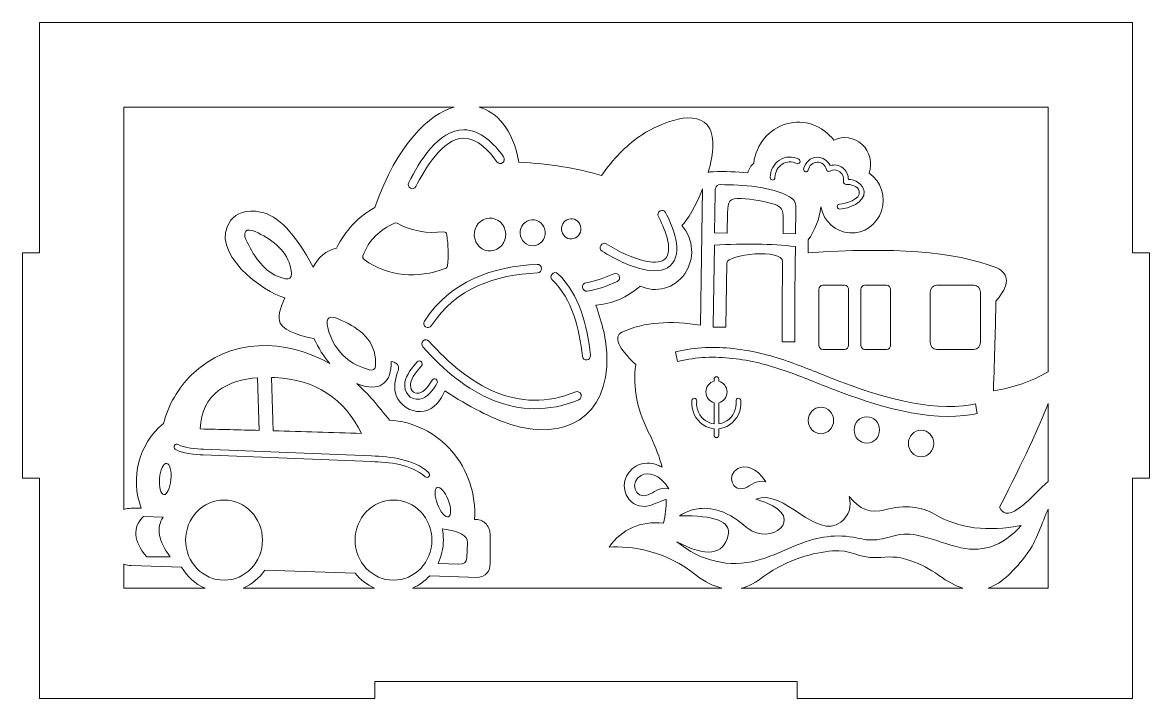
# Model space of a CAD drawing. Header units: millimetres. Extents: x -1460 to 1460, y -777 to 775.
# Drawn here: x -275.2 to -75.2, y -775.1 to -655.1 of the extents above; entities that cross this region are included whole.
import ezdxf

# ---------------------------------------------------------------- set-up
doc = ezdxf.new("R2010")
doc.units = ezdxf.units.MM
doc.header["$MEASUREMENT"] = 0
doc.layers.add('Camada 1', color=7, linetype='Continuous')

msp = doc.modelspace()

# ---------------------------------------------------------------- linework, layer by layer
at = {"layer": 'Camada 1', "color": 250, "lineweight": 20}
for points, knots in [([(-75.2485, -695.9991), (-75.2485, -695.9991), (-78.2484, -695.9992), (-78.2484, -695.9992), (-78.2484, -695.9992), (-78.2484, -695.9992), (-78.2484, -655.1063), (-78.2484, -655.1063), (-78.2484, -655.1063), (-78.2484, -655.1063), (-272.2485, -655.1063), (-272.2485, -655.1063), (-272.2485, -655.1063), (-272.2485, -655.1063), (-272.2486, -695.9991), (-272.2486, -695.9991), (-272.2486, -695.9991), (-272.2486, -695.9991), (-275.2486, -695.9992), (-275.2486, -695.9992), (-275.2486, -695.9992), (-275.2486, -695.9992), (-275.2485, -735.9992), (-275.2485, -735.9992), (-275.2485, -735.9992), (-275.2485, -735.9992), (-272.2485, -735.9992), (-272.2485, -735.9992), (-272.2485, -735.9992), (-272.2485, -735.9992), (-272.2485, -775.1064), (-272.2485, -775.1064), (-272.2485, -775.1064), (-272.2485, -775.1064), (-212.7485, -775.1064), (-212.7485, -775.1064), (-212.7485, -775.1064), (-212.7485, -775.1064), (-212.7485, -772.1064), (-212.7485, -772.1064), (-212.7485, -772.1064), (-212.7485, -772.1064), (-137.7485, -772.1064), (-137.7485, -772.1064), (-137.7485, -772.1064), (-137.7485, -772.1064), (-137.7485, -775.1064), (-137.7485, -775.1064), (-137.7485, -775.1064), (-137.7485, -775.1064), (-78.2484, -775.1064), (-78.2484, -775.1064), (-78.2484, -775.1064), (-78.2484, -775.1064), (-78.2484, -735.9992), (-78.2484, -735.9992), (-78.2484, -735.9992), (-78.2484, -735.9992), (-75.2484, -735.9992), (-75.2484, -735.9992), (-75.2484, -735.9992), (-75.2484, -735.9992), (-75.2485, -695.9991), (-75.2485, -695.9991)], [0, 0, 0, 0, 0.05882353, 0.05882353, 0.05882353, 0.05882353, 0.11764706, 0.11764706, 0.11764706, 0.11764706, 0.17647059, 0.17647059, 0.17647059, 0.17647059, 0.23529412, 0.23529412, 0.23529412, 0.23529412, 0.29411765, 0.29411765, 0.29411765, 0.29411765, 0.35294118, 0.35294118, 0.35294118, 0.35294118, 0.41176471, 0.41176471, 0.41176471, 0.41176471, 0.47058824, 0.47058824, 0.47058824, 0.47058824, 0.52941176, 0.52941176, 0.52941176, 0.52941176, 0.58823529, 0.58823529, 0.58823529, 0.58823529, 0.64705882, 0.64705882, 0.64705882, 0.64705882, 0.70588235, 0.70588235, 0.70588235, 0.70588235, 0.76470588, 0.76470588, 0.76470588, 0.76470588, 0.82352941, 0.82352941, 0.82352941, 0.82352941, 0.88235294, 0.88235294, 0.88235294, 0.88235294, 1, 1, 1, 1]), ([(-245.3015, -717.7185), (-247.6054, -719.994), (-249.3549, -722.9238), (-250.2595, -726.3063), (-250.2595, -726.3063), (-254.6116, -729.8696), (-256.2016, -735.9864), (-254.1696, -741.3499), (-254.1696, -741.3499), (-254.1696, -741.3499), (-255.9427, -741.3499), (-255.9427, -741.3499), (-255.9427, -741.3499), (-256.3848, -741.3499), (-256.8643, -741.3595), (-257.2485, -741.5511), (-257.2485, -741.5511), (-257.2485, -741.5511), (-257.2485, -670.1063), (-257.2485, -670.1063), (-257.2485, -670.1063), (-257.2485, -670.1063), (-198.6328, -670.1063), (-198.6328, -670.1063), (-198.6328, -670.1063), (-203.0717, -671.3771), (-208.6695, -676.4784), (-212.7499, -687.9562), (-212.7499, -687.9562), (-215.659, -689.575), (-218.0185, -692.0876), (-219.5082, -695.1524), (-219.5082, -695.1524), (-221.3149, -695.5642), (-222.8416, -696.8137), (-223.6527, -698.5448), (-223.6527, -698.5448), (-226.8247, -692.5675), (-229.9428, -689.3152), (-232.9996, -688.7434), (-232.9996, -688.7434), (-235.5714, -688.2622), (-237.3193, -688.94), (-238.2672, -690.2064), (-238.2672, -690.2064), (-242.4686, -695.82), (-232.3666, -703.0861), (-228.67, -703.9898), (-228.67, -703.9898), (-229.6787, -705.9537), (-229.955, -707.4427), (-229.4989, -708.4573), (-229.4989, -708.4573), (-228.7857, -710.0431), (-225.0163, -710.9515), (-223.5351, -711.2213), (-223.5351, -711.2213), (-222.7242, -712.9505), (-221.7844, -714.4312), (-220.7163, -715.6642), (-220.7163, -715.6642), (-228.5127, -711.197), (-238.4863, -710.9865), (-245.3015, -717.7185)], [0, 0, 0, 0, 0.05882353, 0.05882353, 0.05882353, 0.05882353, 0.11764706, 0.11764706, 0.11764706, 0.11764706, 0.17647059, 0.17647059, 0.17647059, 0.17647059, 0.23529412, 0.23529412, 0.23529412, 0.23529412, 0.29411765, 0.29411765, 0.29411765, 0.29411765, 0.35294118, 0.35294118, 0.35294118, 0.35294118, 0.41176471, 0.41176471, 0.41176471, 0.41176471, 0.47058824, 0.47058824, 0.47058824, 0.47058824, 0.52941176, 0.52941176, 0.52941176, 0.52941176, 0.58823529, 0.58823529, 0.58823529, 0.58823529, 0.64705882, 0.64705882, 0.64705882, 0.64705882, 0.70588235, 0.70588235, 0.70588235, 0.70588235, 0.76470588, 0.76470588, 0.76470588, 0.76470588, 0.82352941, 0.82352941, 0.82352941, 0.82352941, 0.88235294, 0.88235294, 0.88235294, 0.88235294, 1, 1, 1, 1]), ([(-153.7545, -673.2692), (-156.3588, -670.2515), (-163.1298, -673.4768), (-165.7698, -675.3323), (-165.7698, -675.3323), (-168.1537, -677.008), (-170.3981, -679.3119), (-172.5027, -682.2438), (-172.5027, -682.2438), (-176.7712, -680.9909), (-181.6695, -680.2005), (-187.1978, -679.8735), (-187.1978, -679.8735), (-188.1337, -673.9208), (-191.2105, -671.0198), (-194.229, -670.1063), (-194.229, -670.1063), (-194.229, -670.1063), (-93.2484, -670.1063), (-93.2484, -670.1063), (-93.2484, -670.1063), (-93.2484, -670.1063), (-93.2484, -717.1171), (-93.2484, -717.1171), (-93.2484, -717.1171), (-96.143, -718.8111), (-99.3772, -719.937), (-102.951, -720.4945), (-102.951, -720.4945), (-102.7211, -714.4421), (-102.5716, -709.1265), (-102.503, -704.5476), (-102.503, -704.5476), (-100.0305, -701.7363), (-100.0057, -699.756), (-102.429, -698.6065), (-102.429, -698.6065), (-109.8288, -695.763), (-120.9655, -694.9012), (-135.8394, -696.0211), (-135.8394, -696.0211), (-135.8394, -696.0211), (-135.7987, -693.669), (-135.7987, -693.669), (-135.7987, -693.669), (-134.5787, -691.9638), (-133.8064, -689.9568), (-133.5579, -687.8461), (-133.5579, -687.8461), (-133.0467, -690.4183), (-130.9427, -692.3135), (-128.4254, -692.4699), (-128.4254, -692.4699), (-125.908, -692.6263), (-123.6026, -691.0048), (-122.8016, -688.514), (-122.8016, -688.514), (-122.0004, -686.0236), (-122.9025, -683.2828), (-125.0021, -681.8278), (-125.0021, -681.8278), (-124.3951, -680.0215), (-124.8929, -678.0121), (-126.2631, -676.7369), (-126.2631, -676.7369), (-127.6332, -675.4616), (-129.6062, -675.1719), (-131.2617, -676.0025), (-131.2617, -676.0025), (-133.2433, -673.3545), (-136.5593, -672.2065), (-139.6687, -673.0921), (-139.6687, -673.0921), (-142.7781, -673.9777), (-145.0718, -676.7233), (-145.4842, -680.0533), (-145.4842, -680.0533), (-145.9662, -680.529), (-146.3337, -681.1167), (-146.5564, -681.7683), (-146.5564, -681.7683), (-148.4687, -681.5816), (-150.5471, -681.5253), (-152.765, -681.5938), (-152.765, -681.5938), (-153.0771, -681.6034), (-153.334, -681.6512), (-153.5456, -681.7286), (-153.5456, -681.7286), (-152.5622, -678.3493), (-152.2721, -674.9868), (-153.7545, -673.2692)], [0, 0, 0, 0, 0.04166667, 0.04166667, 0.04166667, 0.04166667, 0.08333333, 0.08333333, 0.08333333, 0.08333333, 0.125, 0.125, 0.125, 0.125, 0.16666667, 0.16666667, 0.16666667, 0.16666667, 0.20833333, 0.20833333, 0.20833333, 0.20833333, 0.25, 0.25, 0.25, 0.25, 0.29166667, 0.29166667, 0.29166667, 0.29166667, 0.33333333, 0.33333333, 0.33333333, 0.33333333, 0.375, 0.375, 0.375, 0.375, 0.41666667, 0.41666667, 0.41666667, 0.41666667, 0.45833333, 0.45833333, 0.45833333, 0.45833333, 0.5, 0.5, 0.5, 0.5, 0.54166667, 0.54166667, 0.54166667, 0.54166667, 0.58333333, 0.58333333, 0.58333333, 0.58333333, 0.625, 0.625, 0.625, 0.625, 0.66666667, 0.66666667, 0.66666667, 0.66666667, 0.70833333, 0.70833333, 0.70833333, 0.70833333, 0.75, 0.75, 0.75, 0.75, 0.79166667, 0.79166667, 0.79166667, 0.79166667, 0.83333333, 0.83333333, 0.83333333, 0.83333333, 0.875, 0.875, 0.875, 0.875, 0.91666667, 0.91666667, 0.91666667, 0.91666667, 1, 1, 1, 1]), ([(-191.0509, -679.8302), (-192.4036, -677.9542), (-194.4878, -675.6523), (-196.9319, -675.6519), (-196.9319, -675.6519), (-200.7248, -675.6511), (-203.9095, -681.2264), (-205.4307, -684.2076), (-205.4307, -684.2076), (-205.6179, -684.5748), (-206.058, -684.7147), (-206.4104, -684.5198), (-206.4104, -684.5198), (-206.7627, -684.3248), (-206.8973, -683.8664), (-206.7102, -683.4994), (-206.7102, -683.4994), (-204.8652, -679.8836), (-201.4523, -674.1419), (-196.9318, -674.1426), (-196.9318, -674.1426), (-193.9555, -674.143), (-191.5592, -676.6123), (-189.8924, -678.9238), (-189.8924, -678.9238), (-189.6528, -679.2562), (-189.7174, -679.731), (-190.0364, -679.9804), (-190.0364, -679.9804), (-190.3556, -680.23), (-190.8112, -680.1624), (-191.0509, -679.8302)], [0, 0, 0, 0, 0.11111111, 0.11111111, 0.11111111, 0.11111111, 0.22222222, 0.22222222, 0.22222222, 0.22222222, 0.33333333, 0.33333333, 0.33333333, 0.33333333, 0.44444444, 0.44444444, 0.44444444, 0.44444444, 0.55555556, 0.55555556, 0.55555556, 0.55555556, 0.66666667, 0.66666667, 0.66666667, 0.66666667, 0.77777778, 0.77777778, 0.77777778, 0.77777778, 1, 1, 1, 1]), ([(-142.5521, -682.638), (-142.5525, -681.3727), (-141.9257, -680.1968), (-140.8945, -679.5284), (-140.8945, -679.5284), (-139.8676, -678.8626), (-138.5688, -678.7955), (-137.4836, -679.3521), (-137.4836, -679.3521), (-137.2761, -679.4586), (-137.1903, -679.7215), (-137.2925, -679.9376), (-137.2925, -679.9376), (-137.3946, -680.1539), (-137.6472, -680.2433), (-137.8546, -680.1368), (-137.8546, -680.1368), (-138.6805, -679.7132), (-139.6692, -679.7643), (-140.4507, -680.271), (-140.4507, -680.271), (-141.2355, -680.7799), (-141.7126, -681.6748), (-141.7124, -682.6378), (-141.7124, -682.6378), (-141.7124, -682.8787), (-141.9008, -683.0754), (-142.1321, -683.0754), (-142.1321, -683.0754), (-142.3635, -683.0754), (-142.5521, -682.8789), (-142.5521, -682.638)], [0, 0, 0, 0, 0.11111111, 0.11111111, 0.11111111, 0.11111111, 0.22222222, 0.22222222, 0.22222222, 0.22222222, 0.33333333, 0.33333333, 0.33333333, 0.33333333, 0.44444444, 0.44444444, 0.44444444, 0.44444444, 0.55555556, 0.55555556, 0.55555556, 0.55555556, 0.66666667, 0.66666667, 0.66666667, 0.66666667, 0.77777778, 0.77777778, 0.77777778, 0.77777778, 1, 1, 1, 1]), ([(-130.6437, -687.8141), (-130.6573, -687.5736), (-130.4803, -687.3657), (-130.2495, -687.3513), (-130.2495, -687.3513), (-129.2759, -687.291), (-126.4436, -686.5239), (-126.7421, -685.0675), (-126.7421, -685.0675), (-126.9319, -684.1412), (-128.3016, -683.7592), (-129.0885, -683.8446), (-129.0885, -683.8446), (-129.2252, -683.8592), (-129.349, -683.8103), (-129.4419, -683.7048), (-129.4419, -683.7048), (-129.5346, -683.599), (-129.5704, -683.4662), (-129.544, -683.3257), (-129.544, -683.3257), (-129.4211, -682.6695), (-129.6744, -681.9952), (-130.1923, -681.6004), (-130.1923, -681.6004), (-130.7093, -681.2064), (-131.4056, -681.1588), (-131.9674, -681.4788), (-131.9674, -681.4788), (-132.0855, -681.5458), (-132.2144, -681.5517), (-132.3376, -681.4954), (-132.3376, -681.4954), (-132.4607, -681.4392), (-132.544, -681.3366), (-132.5766, -681.2006), (-132.5766, -681.2006), (-132.7633, -680.4202), (-133.4487, -679.8778), (-134.2205, -679.8999), (-134.2205, -679.8999), (-134.994, -679.922), (-135.6482, -680.5015), (-135.7937, -681.2928), (-135.7937, -681.2928), (-135.8372, -681.5295), (-136.0579, -681.6854), (-136.2851, -681.6401), (-136.2851, -681.6401), (-136.5123, -681.5949), (-136.6621, -681.3649), (-136.6185, -681.1282), (-136.6185, -681.1282), (-136.399, -679.9338), (-135.411, -679.059), (-134.2438, -679.0253), (-134.2438, -679.0253), (-133.2427, -678.9966), (-132.338, -679.5968), (-131.924, -680.5134), (-131.924, -680.5134), (-131.1754, -680.2687), (-130.3426, -680.4018), (-129.6966, -680.8943), (-129.6966, -680.8943), (-129.059, -681.3801), (-128.6873, -682.1473), (-128.674, -682.951), (-128.674, -682.951), (-127.5386, -682.9693), (-126.0064, -683.8063), (-125.8884, -685.0865), (-125.8884, -685.0865), (-125.6985, -687.1396), (-128.6774, -688.1301), (-130.1993, -688.2247), (-130.1993, -688.2247), (-130.4304, -688.2389), (-130.6299, -688.0545), (-130.6437, -687.8141)], [0, 0, 0, 0, 0.04761905, 0.04761905, 0.04761905, 0.04761905, 0.0952381, 0.0952381, 0.0952381, 0.0952381, 0.14285714, 0.14285714, 0.14285714, 0.14285714, 0.19047619, 0.19047619, 0.19047619, 0.19047619, 0.23809524, 0.23809524, 0.23809524, 0.23809524, 0.28571429, 0.28571429, 0.28571429, 0.28571429, 0.33333333, 0.33333333, 0.33333333, 0.33333333, 0.38095238, 0.38095238, 0.38095238, 0.38095238, 0.42857143, 0.42857143, 0.42857143, 0.42857143, 0.47619048, 0.47619048, 0.47619048, 0.47619048, 0.52380952, 0.52380952, 0.52380952, 0.52380952, 0.57142857, 0.57142857, 0.57142857, 0.57142857, 0.61904762, 0.61904762, 0.61904762, 0.61904762, 0.66666667, 0.66666667, 0.66666667, 0.66666667, 0.71428571, 0.71428571, 0.71428571, 0.71428571, 0.76190476, 0.76190476, 0.76190476, 0.76190476, 0.80952381, 0.80952381, 0.80952381, 0.80952381, 0.85714286, 0.85714286, 0.85714286, 0.85714286, 0.9047619, 0.9047619, 0.9047619, 0.9047619, 1, 1, 1, 1]), ([(-152.426, -692.4625), (-152.426, -692.4625), (-152.3192, -685.3541), (-152.3192, -685.3541), (-152.3192, -685.3541), (-152.3142, -685.0323), (-152.4313, -683.8607), (-151.3759, -683.8817), (-151.3759, -683.8817), (-147.4115, -683.9607), (-142.4301, -684.1534), (-139.1401, -686.0571), (-139.1401, -686.0571), (-138.0905, -686.6646), (-137.9708, -687.0569), (-137.9906, -688.5568), (-137.9906, -688.5568), (-137.9906, -688.5568), (-138.0437, -692.597), (-138.0437, -692.597), (-138.0437, -692.597), (-138.0437, -692.597), (-140.2833, -692.576), (-140.2833, -692.576), (-140.2833, -692.576), (-140.2833, -692.576), (-140.2461, -689.7798), (-140.2461, -689.7798), (-140.2461, -689.7798), (-140.2294, -688.5154), (-140.5119, -687.8143), (-141.8628, -687.3666), (-141.8628, -687.3666), (-143.6243, -686.7829), (-145.7209, -686.4905), (-147.7189, -686.3523), (-147.7189, -686.3523), (-149.8297, -686.2062), (-150.101, -686.8648), (-150.1291, -688.8741), (-150.1291, -688.8741), (-150.1291, -688.8741), (-150.1795, -692.4836), (-150.1795, -692.4836), (-150.1795, -692.4836), (-150.1795, -692.4836), (-152.426, -692.4625), (-152.426, -692.4625)], [0, 0, 0, 0, 0.07692308, 0.07692308, 0.07692308, 0.07692308, 0.15384615, 0.15384615, 0.15384615, 0.15384615, 0.23076923, 0.23076923, 0.23076923, 0.23076923, 0.30769231, 0.30769231, 0.30769231, 0.30769231, 0.38461538, 0.38461538, 0.38461538, 0.38461538, 0.46153846, 0.46153846, 0.46153846, 0.46153846, 0.53846154, 0.53846154, 0.53846154, 0.53846154, 0.61538462, 0.61538462, 0.61538462, 0.61538462, 0.69230769, 0.69230769, 0.69230769, 0.69230769, 0.76923077, 0.76923077, 0.76923077, 0.76923077, 0.84615385, 0.84615385, 0.84615385, 0.84615385, 1, 1, 1, 1]), ([(-151.1163, -755.5159), (-151.1163, -755.5159), (-206.0309, -755.5159), (-206.0309, -755.5159), (-206.0309, -755.5159), (-204.8605, -755.0119), (-203.8165, -754.2543), (-202.9625, -753.3084), (-202.9625, -753.3084), (-202.9625, -753.3084), (-194.3793, -753.6015), (-194.3793, -753.6015), (-194.3793, -753.6015), (-193.7887, -753.5737), (-193.2332, -753.3012), (-192.8365, -752.8447), (-192.8365, -752.8447), (-192.4397, -752.3882), (-192.2345, -751.7856), (-192.2663, -751.1708), (-192.2663, -751.1708), (-192.2663, -751.1708), (-192.2663, -745.8826), (-192.2663, -745.8826), (-192.2663, -745.8826), (-192.294, -745.1599), (-192.6013, -744.4796), (-193.1184, -743.9971), (-193.1184, -743.9971), (-193.6353, -743.5145), (-194.3179, -743.2704), (-195.0106, -743.3207), (-195.0106, -743.3207), (-194.7446, -738.8872), (-196.1967, -734.5278), (-199.0418, -731.2187), (-199.0418, -731.2187), (-201.8869, -727.9096), (-205.8873, -725.9271), (-210.1473, -725.7153), (-210.1473, -725.7153), (-212.0499, -723.169), (-213.9794, -720.9966), (-215.9356, -719.1981), (-215.9356, -719.1981), (-215.6286, -719.3279), (-215.3156, -719.4459), (-214.996, -719.5518), (-214.996, -719.5518), (-211.5512, -720.4496), (-209.8225, -719.0181), (-209.8101, -715.2574), (-209.8101, -715.2574), (-209.4306, -715.3269), (-209.1345, -715.4525), (-208.9218, -715.6341), (-208.9218, -715.6341), (-208.2935, -716.1715), (-208.539, -716.758), (-208.755, -717.3842), (-208.755, -717.3842), (-209.3072, -718.9857), (-209.4578, -720.5962), (-208.572, -722.0126), (-208.572, -722.0126), (-207.5719, -723.6111), (-205.7539, -724.4358), (-203.9503, -724.1015), (-203.9503, -724.1015), (-202.1465, -723.7671), (-200.9473, -722.0462), (-200.3046, -720.4796), (-200.3046, -720.4796), (-195.9573, -723.3528), (-192.0559, -725.3414), (-188.601, -726.4508), (-188.601, -726.4508), (-179.1557, -729.484), (-171.1788, -725.2976), (-171.551, -714.2445), (-171.551, -714.2445), (-171.6417, -711.5511), (-172.2968, -708.5676), (-173.5165, -705.2949), (-173.5165, -705.2949), (-170.609, -705.0798), (-167.8482, -703.8823), (-165.6535, -701.8845), (-165.6535, -701.8845), (-162.8463, -703.2231), (-159.5218, -702.3085), (-157.7156, -699.7004), (-157.7156, -699.7004), (-155.9094, -697.0923), (-156.1248, -693.518), (-158.2301, -691.1656), (-158.2301, -691.1656), (-157.2344, -690.1974), (-155.732, -687.6029), (-154.5482, -684.6282), (-154.5482, -684.6282), (-154.5482, -684.6282), (-154.9125, -708.8296), (-154.9125, -708.8296), (-154.9125, -708.8296), (-160.0873, -708.0401), (-164.9627, -708.1822), (-168.874, -710.1031), (-168.874, -710.1031), (-170.393, -710.8966), (-169.5783, -712.7998), (-166.4299, -715.8126), (-166.4299, -715.8126), (-167.0219, -719.8631), (-166.1331, -724.1323), (-163.7631, -728.6205), (-163.7631, -728.6205), (-162.8752, -730.4659), (-162.2006, -732.2757), (-161.7394, -734.0491), (-161.7394, -734.0491), (-161.9899, -733.9044), (-162.2511, -733.7776), (-162.523, -733.6715), (-162.523, -733.6715), (-163.7401, -733.1976), (-165.1012, -733.1935), (-166.2791, -733.7946), (-166.2791, -733.7946), (-168.428, -734.8913), (-169.1683, -737.7538), (-167.6366, -739.7115), (-167.6366, -739.7115), (-166.651, -740.9712), (-165.1026, -741.2832), (-163.66, -740.7754), (-163.66, -740.7754), (-163.5582, -740.7396), (-163.4577, -740.6997), (-163.3587, -740.6566), (-163.3587, -740.6566), (-162.8014, -740.4134), (-161.8354, -740.0924), (-161.3106, -739.8444), (-161.3106, -739.8444), (-161.2212, -739.8022), (-161.1111, -739.7745), (-160.992, -739.7586), (-160.992, -739.7586), (-160.9981, -741.1895), (-161.1563, -742.5947), (-161.4668, -743.9743), (-161.4668, -743.9743), (-165.6484, -743.5901), (-168.8742, -745.0122), (-171.144, -748.2409), (-171.144, -748.2409), (-167.4721, -747.9392), (-160.8559, -748.8958), (-155.6635, -753.2611), (-155.6635, -753.2611), (-154.1144, -754.4532), (-152.5925, -755.1933), (-151.1163, -755.5159)], [0, 0, 0, 0, 0.02380952, 0.02380952, 0.02380952, 0.02380952, 0.04761905, 0.04761905, 0.04761905, 0.04761905, 0.07142857, 0.07142857, 0.07142857, 0.07142857, 0.0952381, 0.0952381, 0.0952381, 0.0952381, 0.11904762, 0.11904762, 0.11904762, 0.11904762, 0.14285714, 0.14285714, 0.14285714, 0.14285714, 0.16666667, 0.16666667, 0.16666667, 0.16666667, 0.19047619, 0.19047619, 0.19047619, 0.19047619, 0.21428571, 0.21428571, 0.21428571, 0.21428571, 0.23809524, 0.23809524, 0.23809524, 0.23809524, 0.26190476, 0.26190476, 0.26190476, 0.26190476, 0.28571429, 0.28571429, 0.28571429, 0.28571429, 0.30952381, 0.30952381, 0.30952381, 0.30952381, 0.33333333, 0.33333333, 0.33333333, 0.33333333, 0.35714286, 0.35714286, 0.35714286, 0.35714286, 0.38095238, 0.38095238, 0.38095238, 0.38095238, 0.4047619, 0.4047619, 0.4047619, 0.4047619, 0.42857143, 0.42857143, 0.42857143, 0.42857143, 0.45238095, 0.45238095, 0.45238095, 0.45238095, 0.47619048, 0.47619048, 0.47619048, 0.47619048, 0.5, 0.5, 0.5, 0.5, 0.52380952, 0.52380952, 0.52380952, 0.52380952, 0.54761905, 0.54761905, 0.54761905, 0.54761905, 0.57142857, 0.57142857, 0.57142857, 0.57142857, 0.5952381, 0.5952381, 0.5952381, 0.5952381, 0.61904762, 0.61904762, 0.61904762, 0.61904762, 0.64285714, 0.64285714, 0.64285714, 0.64285714, 0.66666667, 0.66666667, 0.66666667, 0.66666667, 0.69047619, 0.69047619, 0.69047619, 0.69047619, 0.71428571, 0.71428571, 0.71428571, 0.71428571, 0.73809524, 0.73809524, 0.73809524, 0.73809524, 0.76190476, 0.76190476, 0.76190476, 0.76190476, 0.78571429, 0.78571429, 0.78571429, 0.78571429, 0.80952381, 0.80952381, 0.80952381, 0.80952381, 0.83333333, 0.83333333, 0.83333333, 0.83333333, 0.85714286, 0.85714286, 0.85714286, 0.85714286, 0.88095238, 0.88095238, 0.88095238, 0.88095238, 0.9047619, 0.9047619, 0.9047619, 0.9047619, 0.92857143, 0.92857143, 0.92857143, 0.92857143, 0.95238095, 0.95238095, 0.95238095, 0.95238095, 1, 1, 1, 1]), ([(-194.9902, -693.4761), (-195.3798, -691.9181), (-194.4827, -690.3263), (-192.987, -689.921), (-192.987, -689.921), (-191.4912, -689.5154), (-189.9629, -690.4496), (-189.5735, -692.0076), (-189.5735, -692.0076), (-189.1842, -693.5655), (-190.0813, -695.1574), (-191.5771, -695.5629), (-191.5771, -695.5629), (-193.0728, -695.9683), (-194.6011, -695.034), (-194.9902, -693.4761)], [0, 0, 0, 0, 0.2, 0.2, 0.2, 0.2, 0.4, 0.4, 0.4, 0.4, 0.6, 0.6, 0.6, 0.6, 1, 1, 1, 1]), ([(-184.1559, -694.6651), (-185.3442, -694.9871), (-186.5585, -694.2449), (-186.8677, -693.0073), (-186.8677, -693.0073), (-187.1772, -691.7693), (-186.4644, -690.5047), (-185.2761, -690.1824), (-185.2761, -690.1824), (-184.0877, -689.8602), (-182.8733, -690.6025), (-182.564, -691.8405), (-182.564, -691.8405), (-182.2547, -693.0781), (-182.9674, -694.3428), (-184.1559, -694.6651)], [0, 0, 0, 0, 0.2, 0.2, 0.2, 0.2, 0.4, 0.4, 0.4, 0.4, 0.6, 0.6, 0.6, 0.6, 1, 1, 1, 1]), ([(-177.4439, -693.4646), (-178.3661, -693.7145), (-179.3081, -693.1384), (-179.548, -692.1782), (-179.548, -692.1782), (-179.7881, -691.2176), (-179.235, -690.2365), (-178.313, -689.9864), (-178.313, -689.9864), (-177.391, -689.7365), (-176.4489, -690.3125), (-176.2088, -691.273), (-176.2088, -691.273), (-175.9689, -692.2331), (-176.5218, -693.2144), (-177.4439, -693.4646)], [0, 0, 0, 0, 0.2, 0.2, 0.2, 0.2, 0.4, 0.4, 0.4, 0.4, 0.6, 0.6, 0.6, 0.6, 1, 1, 1, 1]), ([(-172.3863, -695.696), (-172.7297, -695.4844), (-172.8442, -695.02), (-172.6412, -694.6622), (-172.6412, -694.6622), (-172.438, -694.3045), (-171.9922, -694.1853), (-171.6487, -694.3969), (-171.6487, -694.3969), (-169.5755, -695.6734), (-167.0706, -696.9662), (-164.693, -697.4654), (-164.693, -697.4654), (-163.749, -697.6635), (-162.0458, -697.8701), (-161.2445, -697.1396), (-161.2445, -697.1396), (-159.5104, -695.5582), (-161.5985, -691.1121), (-162.3896, -689.564), (-162.3896, -689.564), (-162.5772, -689.197), (-162.4427, -688.7386), (-162.0905, -688.5432), (-162.0905, -688.5432), (-161.7381, -688.348), (-161.298, -688.488), (-161.1105, -688.8547), (-161.1105, -688.8547), (-159.8989, -691.2256), (-157.807, -696.0109), (-160.29, -698.275), (-160.29, -698.275), (-161.5071, -699.3848), (-163.5055, -699.2544), (-164.9794, -698.9449), (-164.9794, -698.9449), (-167.5259, -698.4102), (-170.1645, -697.0642), (-172.3863, -695.696)], [0, 0, 0, 0, 0.09090909, 0.09090909, 0.09090909, 0.09090909, 0.18181818, 0.18181818, 0.18181818, 0.18181818, 0.27272727, 0.27272727, 0.27272727, 0.27272727, 0.36363636, 0.36363636, 0.36363636, 0.36363636, 0.45454545, 0.45454545, 0.45454545, 0.45454545, 0.54545455, 0.54545455, 0.54545455, 0.54545455, 0.63636364, 0.63636364, 0.63636364, 0.63636364, 0.72727273, 0.72727273, 0.72727273, 0.72727273, 0.81818182, 0.81818182, 0.81818182, 0.81818182, 1, 1, 1, 1]), ([(-227.7746, -698.2779), (-227.0854, -700.757), (-227.745, -701.0961), (-229.9998, -700.1539), (-229.9998, -700.1539), (-232.6244, -699.0576), (-234.388, -696.3024), (-235.5951, -693.6234), (-235.5951, -693.6234), (-236.221, -692.2342), (-235.5193, -691.5319), (-233.9561, -692.2234), (-233.9561, -692.2234), (-231.2267, -693.431), (-228.5939, -695.3306), (-227.7746, -698.2779)], [0, 0, 0, 0, 0.2, 0.2, 0.2, 0.2, 0.4, 0.4, 0.4, 0.4, 0.6, 0.6, 0.6, 0.6, 1, 1, 1, 1]), ([(-200.2137, -698.7616), (-205.2651, -700.627), (-210.1499, -700.3518), (-214.6242, -697.1763), (-214.6242, -697.1763), (-214.8355, -697.0263), (-214.9185, -696.7544), (-214.8294, -696.5049), (-214.8294, -696.5049), (-213.8335, -693.7215), (-211.802, -691.8799), (-209.2166, -690.7149), (-209.2166, -690.7149), (-209.0557, -690.6425), (-208.8881, -690.6508), (-208.7345, -690.7388), (-208.7345, -690.7388), (-206.2032, -692.1901), (-203.387, -692.5574), (-200.5389, -692.2783), (-200.5389, -692.2783), (-200.2458, -692.2496), (-199.9834, -692.4672), (-199.9442, -692.7713), (-199.9442, -692.7713), (-199.7138, -694.5739), (-199.6059, -696.4979), (-199.8543, -698.3044), (-199.8543, -698.3044), (-199.884, -698.5201), (-200.0165, -698.6889), (-200.2137, -698.7616)], [0, 0, 0, 0, 0.11111111, 0.11111111, 0.11111111, 0.11111111, 0.22222222, 0.22222222, 0.22222222, 0.22222222, 0.33333333, 0.33333333, 0.33333333, 0.33333333, 0.44444444, 0.44444444, 0.44444444, 0.44444444, 0.55555556, 0.55555556, 0.55555556, 0.55555556, 0.66666667, 0.66666667, 0.66666667, 0.66666667, 0.77777778, 0.77777778, 0.77777778, 0.77777778, 1, 1, 1, 1]), ([(-152.673, -708.8662), (-152.673, -708.8662), (-152.4588, -694.6341), (-152.4588, -694.6341), (-152.4588, -694.6341), (-147.1365, -694.2904), (-142.3412, -694.3742), (-138.0739, -694.8855), (-138.0739, -694.8855), (-138.0739, -694.8855), (-138.1151, -698), (-138.1151, -698), (-138.1151, -698), (-138.1956, -702.6092), (-138.2383, -707.2092), (-138.167, -711.8155), (-138.167, -711.8155), (-138.167, -711.8155), (-140.4058, -711.8155), (-140.4058, -711.8155), (-140.4058, -711.8155), (-140.4753, -707.1977), (-140.4279, -702.5785), (-140.3544, -697.9613), (-140.3544, -697.9613), (-140.3544, -697.9613), (-140.3495, -697.581), (-140.3495, -697.581), (-140.3495, -697.581), (-140.3177, -695.1801), (-150.2076, -696.2212), (-150.2535, -697.7691), (-150.2535, -697.7691), (-150.2535, -697.7691), (-150.4121, -709.2173), (-150.4121, -709.2173), (-150.4121, -709.2173), (-150.4121, -709.2173), (-152.7039, -709.2173), (-152.7039, -709.2173), (-152.7039, -709.2173), (-152.6853, -709.103), (-152.6749, -708.9856), (-152.673, -708.8662)], [0, 0, 0, 0, 0.08333333, 0.08333333, 0.08333333, 0.08333333, 0.16666667, 0.16666667, 0.16666667, 0.16666667, 0.25, 0.25, 0.25, 0.25, 0.33333333, 0.33333333, 0.33333333, 0.33333333, 0.41666667, 0.41666667, 0.41666667, 0.41666667, 0.5, 0.5, 0.5, 0.5, 0.58333333, 0.58333333, 0.58333333, 0.58333333, 0.66666667, 0.66666667, 0.66666667, 0.66666667, 0.75, 0.75, 0.75, 0.75, 0.83333333, 0.83333333, 0.83333333, 0.83333333, 1, 1, 1, 1]), ([(-183.8439, -699.5513), (-191.3097, -699.8891), (-198.3839, -702.2494), (-202.7115, -708.9447), (-202.7115, -708.9447), (-202.9343, -709.2892), (-203.3861, -709.3812), (-203.7169, -709.1493), (-203.7169, -709.1493), (-204.0479, -708.9171), (-204.1361, -708.4464), (-203.9135, -708.1017), (-203.9135, -708.1017), (-199.3171, -700.9908), (-191.8529, -698.403), (-183.907, -698.0436), (-183.907, -698.0436), (-183.5082, -698.0256), (-183.1689, -698.3495), (-183.1517, -698.7646), (-183.1517, -698.7646), (-183.1345, -699.18), (-183.4454, -699.5333), (-183.8439, -699.5513)], [0, 0, 0, 0, 0.14285714, 0.14285714, 0.14285714, 0.14285714, 0.28571429, 0.28571429, 0.28571429, 0.28571429, 0.42857143, 0.42857143, 0.42857143, 0.42857143, 0.57142857, 0.57142857, 0.57142857, 0.57142857, 0.71428571, 0.71428571, 0.71428571, 0.71428571, 1, 1, 1, 1]), ([(-175.1016, -715.015), (-175.4985, -715.0583), (-175.8563, -714.7564), (-175.8979, -714.3431), (-175.8979, -714.3431), (-176.3761, -709.5951), (-177.6697, -704.134), (-181.2209, -700.8194), (-181.2209, -700.8194), (-181.5182, -700.5422), (-181.5434, -700.0634), (-181.2769, -699.754), (-181.2769, -699.754), (-181.0107, -699.4443), (-180.5512, -699.4181), (-180.2541, -699.6955), (-180.2541, -699.6955), (-176.4057, -703.287), (-174.9763, -709.0276), (-174.4567, -714.1858), (-174.4567, -714.1858), (-174.4153, -714.5991), (-174.705, -714.9716), (-175.1016, -715.015)], [0, 0, 0, 0, 0.14285714, 0.14285714, 0.14285714, 0.14285714, 0.28571429, 0.28571429, 0.28571429, 0.28571429, 0.42857143, 0.42857143, 0.42857143, 0.42857143, 0.57142857, 0.57142857, 0.57142857, 0.57142857, 0.71428571, 0.71428571, 0.71428571, 0.71428571, 1, 1, 1, 1]), ([(-169.7158, -701.0928), (-171.4002, -701.8583), (-173.2133, -702.5106), (-175.0372, -702.788), (-175.0372, -702.788), (-175.4319, -702.8481), (-175.8011, -702.5614), (-175.8587, -702.1502), (-175.8587, -702.1502), (-175.9164, -701.7392), (-175.6414, -701.3547), (-175.2465, -701.2945), (-175.2465, -701.2945), (-173.5537, -701.0371), (-171.8584, -700.4199), (-170.2954, -699.7096), (-170.2954, -699.7096), (-169.9296, -699.5433), (-169.5012, -699.7185), (-169.3416, -700.0993), (-169.3416, -700.0993), (-169.182, -700.4806), (-169.3502, -700.9269), (-169.7158, -701.0928)], [0, 0, 0, 0, 0.14285714, 0.14285714, 0.14285714, 0.14285714, 0.28571429, 0.28571429, 0.28571429, 0.28571429, 0.42857143, 0.42857143, 0.42857143, 0.42857143, 0.57142857, 0.57142857, 0.57142857, 0.57142857, 0.71428571, 0.71428571, 0.71428571, 0.71428571, 1, 1, 1, 1]), ([(-133.9114, -702.4598), (-133.9114, -702.059), (-133.5967, -701.731), (-133.2117, -701.731), (-133.2117, -701.731), (-133.2117, -701.731), (-129.3519, -701.731), (-129.3519, -701.731), (-129.3519, -701.731), (-128.967, -701.731), (-128.6521, -702.059), (-128.6521, -702.4598), (-128.6521, -702.4598), (-128.6521, -702.4598), (-128.6521, -712.4211), (-128.6521, -712.4211), (-128.6521, -712.4211), (-128.6521, -712.8221), (-128.967, -713.1501), (-129.3519, -713.1501), (-129.3519, -713.1501), (-129.3519, -713.1501), (-133.2117, -713.1501), (-133.2117, -713.1501), (-133.2117, -713.1501), (-133.5967, -713.1501), (-133.9114, -712.8221), (-133.9114, -712.4211), (-133.9114, -712.4211), (-133.9114, -712.4211), (-133.9114, -702.4598), (-133.9114, -702.4598)], [0, 0, 0, 0, 0.11111111, 0.11111111, 0.11111111, 0.11111111, 0.22222222, 0.22222222, 0.22222222, 0.22222222, 0.33333333, 0.33333333, 0.33333333, 0.33333333, 0.44444444, 0.44444444, 0.44444444, 0.44444444, 0.55555556, 0.55555556, 0.55555556, 0.55555556, 0.66666667, 0.66666667, 0.66666667, 0.66666667, 0.77777778, 0.77777778, 0.77777778, 0.77777778, 1, 1, 1, 1]), ([(-125.7671, -713.1501), (-126.152, -713.1501), (-126.4668, -712.8221), (-126.4668, -712.4211), (-126.4668, -712.4211), (-126.4668, -712.4211), (-126.4668, -702.4598), (-126.4668, -702.4598), (-126.4668, -702.4598), (-126.4668, -702.059), (-126.152, -701.731), (-125.7671, -701.731), (-125.7671, -701.731), (-125.7671, -701.731), (-121.9071, -701.731), (-121.9071, -701.731), (-121.9071, -701.731), (-121.5221, -701.731), (-121.2074, -702.059), (-121.2074, -702.4598), (-121.2074, -702.4598), (-121.2074, -702.4598), (-121.2074, -712.4211), (-121.2074, -712.4211), (-121.2074, -712.4211), (-121.2074, -712.8221), (-121.5221, -713.1501), (-121.9071, -713.1501), (-121.9071, -713.1501), (-121.9071, -713.1501), (-125.7671, -713.1501), (-125.7671, -713.1501)], [0, 0, 0, 0, 0.11111111, 0.11111111, 0.11111111, 0.11111111, 0.22222222, 0.22222222, 0.22222222, 0.22222222, 0.33333333, 0.33333333, 0.33333333, 0.33333333, 0.44444444, 0.44444444, 0.44444444, 0.44444444, 0.55555556, 0.55555556, 0.55555556, 0.55555556, 0.66666667, 0.66666667, 0.66666667, 0.66666667, 0.77777778, 0.77777778, 0.77777778, 0.77777778, 1, 1, 1, 1]), ([(-114.1704, -711.9129), (-114.1704, -711.9129), (-114.1704, -702.9681), (-114.1704, -702.9681), (-114.1704, -702.9681), (-114.1704, -702.2876), (-113.6357, -701.731), (-112.9826, -701.731), (-112.9826, -701.731), (-112.9826, -701.731), (-106.4321, -701.731), (-106.4321, -701.731), (-106.4321, -701.731), (-105.7787, -701.731), (-105.2441, -702.2876), (-105.2441, -702.9681), (-105.2441, -702.9681), (-105.2441, -702.9681), (-105.2441, -711.9129), (-105.2441, -711.9129), (-105.2441, -711.9129), (-105.2441, -712.5934), (-105.7787, -713.1501), (-106.4321, -713.1501), (-106.4321, -713.1501), (-106.4321, -713.1501), (-112.9826, -713.1501), (-112.9826, -713.1501), (-112.9826, -713.1501), (-113.6357, -713.1501), (-114.1704, -712.5934), (-114.1704, -711.9129)], [0, 0, 0, 0, 0.11111111, 0.11111111, 0.11111111, 0.11111111, 0.22222222, 0.22222222, 0.22222222, 0.22222222, 0.33333333, 0.33333333, 0.33333333, 0.33333333, 0.44444444, 0.44444444, 0.44444444, 0.44444444, 0.55555556, 0.55555556, 0.55555556, 0.55555556, 0.66666667, 0.66666667, 0.66666667, 0.66666667, 0.77777778, 0.77777778, 0.77777778, 0.77777778, 1, 1, 1, 1]), ([(-214.8972, -716.3414), (-218.0351, -715.1831), (-220.0575, -712.8784), (-221.0052, -709.5545), (-221.0052, -709.5545), (-221.7221, -707.0401), (-220.4731, -707.2303), (-219.2511, -707.7261), (-219.2511, -707.7261), (-215.9843, -709.0513), (-212.9171, -711.1334), (-212.6318, -714.8109), (-212.6318, -714.8109), (-212.4484, -717.1729), (-212.9479, -717.0604), (-214.8972, -716.3414)], [0, 0, 0, 0, 0.2, 0.2, 0.2, 0.2, 0.4, 0.4, 0.4, 0.4, 0.6, 0.6, 0.6, 0.6, 1, 1, 1, 1]), ([(-204.2005, -712.6816), (-204.4718, -712.3765), (-204.4544, -711.8975), (-204.1618, -711.6151), (-204.1618, -711.6151), (-203.869, -711.3326), (-203.409, -711.3506), (-203.1379, -711.6553), (-203.1379, -711.6553), (-196.1119, -719.5511), (-187.3774, -724.8801), (-177.067, -720.687), (-177.067, -720.687), (-176.6954, -720.5357), (-176.2739, -720.7281), (-176.1288, -721.1154), (-176.1288, -721.1154), (-175.9836, -721.5025), (-176.1684, -721.9415), (-176.54, -722.0927), (-176.54, -722.0927), (-187.4384, -726.5252), (-196.7485, -721.0557), (-204.2005, -712.6816)], [0, 0, 0, 0, 0.14285714, 0.14285714, 0.14285714, 0.14285714, 0.28571429, 0.28571429, 0.28571429, 0.28571429, 0.42857143, 0.42857143, 0.42857143, 0.42857143, 0.57142857, 0.57142857, 0.57142857, 0.57142857, 0.71428571, 0.71428571, 0.71428571, 0.71428571, 1, 1, 1, 1]), ([(-148.6239, -714.8054), (-151.8004, -714.3991), (-155.0415, -714.4123), (-158.1819, -715.102), (-158.1819, -715.102), (-158.1819, -715.102), (-159.0039, -715.2825), (-159.0039, -715.2825), (-159.0039, -715.2825), (-159.0039, -715.2825), (-159.3504, -713.5705), (-159.3504, -713.5705), (-159.3504, -713.5705), (-159.3504, -713.5705), (-158.5286, -713.3899), (-158.5286, -713.3899), (-158.5286, -713.3899), (-155.2052, -712.6601), (-151.781, -712.6387), (-148.419, -713.069), (-148.419, -713.069), (-145.1611, -713.4858), (-142.0813, -714.3111), (-138.9796, -715.4111), (-138.9796, -715.4111), (-136.1904, -716.4001), (-133.4568, -717.5606), (-130.6943, -718.6281), (-130.6943, -718.6281), (-123.9437, -721.2368), (-114.214, -724.3358), (-106.9494, -722.9528), (-106.9494, -722.9528), (-106.9494, -722.9528), (-106.1232, -722.7954), (-106.1232, -722.7954), (-106.1232, -722.7954), (-106.1232, -722.7954), (-105.8211, -724.5165), (-105.8211, -724.5165), (-105.8211, -724.5165), (-105.8211, -724.5165), (-106.6473, -724.6739), (-106.6473, -724.6739), (-106.6473, -724.6739), (-114.2703, -726.125), (-124.1886, -723.0083), (-131.2785, -720.2685), (-131.2785, -720.2685), (-134.0264, -719.2065), (-136.7466, -718.0513), (-139.5211, -717.0672), (-139.5211, -717.0672), (-142.5129, -716.0063), (-145.4811, -715.2077), (-148.6239, -714.8054)], [0, 0, 0, 0, 0.06666667, 0.06666667, 0.06666667, 0.06666667, 0.13333333, 0.13333333, 0.13333333, 0.13333333, 0.2, 0.2, 0.2, 0.2, 0.26666667, 0.26666667, 0.26666667, 0.26666667, 0.33333333, 0.33333333, 0.33333333, 0.33333333, 0.4, 0.4, 0.4, 0.4, 0.46666667, 0.46666667, 0.46666667, 0.46666667, 0.53333333, 0.53333333, 0.53333333, 0.53333333, 0.6, 0.6, 0.6, 0.6, 0.66666667, 0.66666667, 0.66666667, 0.66666667, 0.73333333, 0.73333333, 0.73333333, 0.73333333, 0.8, 0.8, 0.8, 0.8, 0.86666667, 0.86666667, 0.86666667, 0.86666667, 1, 1, 1, 1]), ([(-204.7901, -721.9669), (-206.4869, -722.2299), (-207.6503, -720.7022), (-207.3842, -719.0206), (-207.3842, -719.0206), (-207.1662, -717.6426), (-206.0979, -716.303), (-205.186, -715.3381), (-205.186, -715.3381), (-204.99, -715.1309), (-204.6679, -715.128), (-204.469, -715.3323), (-204.469, -715.3323), (-204.2699, -715.5365), (-204.2675, -715.8718), (-204.4634, -716.0792), (-204.4634, -716.0792), (-205.2007, -716.8594), (-206.2064, -718.072), (-206.3834, -719.1925), (-206.3834, -719.1925), (-206.538, -720.1687), (-205.9524, -721.0787), (-204.9392, -720.9219), (-204.9392, -720.9219), (-203.9428, -720.7675), (-203.041, -719.4359), (-202.558, -718.6198), (-202.558, -718.6198), (-202.4117, -718.3721), (-202.0982, -718.2946), (-201.8605, -718.4473), (-201.8605, -718.4473), (-201.6225, -718.5999), (-201.5481, -718.9264), (-201.6947, -719.1739), (-201.6947, -719.1739), (-202.37, -720.3155), (-203.4219, -721.755), (-204.7901, -721.9669)], [0, 0, 0, 0, 0.09090909, 0.09090909, 0.09090909, 0.09090909, 0.18181818, 0.18181818, 0.18181818, 0.18181818, 0.27272727, 0.27272727, 0.27272727, 0.27272727, 0.36363636, 0.36363636, 0.36363636, 0.36363636, 0.45454545, 0.45454545, 0.45454545, 0.45454545, 0.54545455, 0.54545455, 0.54545455, 0.54545455, 0.63636364, 0.63636364, 0.63636364, 0.63636364, 0.72727273, 0.72727273, 0.72727273, 0.72727273, 0.81818182, 0.81818182, 0.81818182, 0.81818182, 1, 1, 1, 1]), ([(-153.9708, -720.6919), (-153.9708, -719.7646), (-153.3497, -718.9882), (-152.5171, -718.7897), (-152.5171, -718.7897), (-152.5171, -718.7897), (-152.5171, -718.4352), (-152.5171, -718.4352), (-152.5171, -718.4352), (-152.5171, -718.1942), (-152.3284, -717.9976), (-152.0972, -717.9976), (-152.0972, -717.9976), (-151.8659, -717.9976), (-151.6773, -718.1942), (-151.6773, -718.4352), (-151.6773, -718.4352), (-151.6773, -718.4352), (-151.6773, -718.7898), (-151.6773, -718.7898), (-151.6773, -718.7898), (-150.8385, -718.9895), (-150.2235, -719.7723), (-150.2235, -720.6919), (-150.2235, -720.6919), (-150.2235, -721.6058), (-150.8326, -722.393), (-151.6773, -722.5941), (-151.6773, -722.5941), (-151.6773, -722.5941), (-151.6773, -726.336), (-151.6773, -726.336), (-151.6773, -726.336), (-151.1786, -726.2708), (-150.6906, -726.0937), (-150.2488, -725.8048), (-150.2488, -725.8048), (-149.1073, -725.0586), (-148.4766, -723.6979), (-148.6255, -722.3025), (-148.6255, -722.3025), (-148.6512, -722.0632), (-148.4845, -721.8462), (-148.2544, -721.8196), (-148.2544, -721.8196), (-148.0245, -721.793), (-147.8162, -721.9666), (-147.7906, -722.2061), (-147.7906, -722.2061), (-147.6061, -723.9348), (-148.3878, -725.6212), (-149.8022, -726.546), (-149.8022, -726.546), (-150.3805, -726.9239), (-151.0231, -727.1475), (-151.6773, -727.2164), (-151.6773, -727.2164), (-151.6773, -727.2164), (-151.6773, -728.3496), (-151.6773, -728.3496), (-151.6773, -728.3496), (-151.6773, -728.5906), (-151.8659, -728.7871), (-152.0972, -728.7871), (-152.0972, -728.7871), (-152.3284, -728.7871), (-152.5171, -728.5906), (-152.5171, -728.3496), (-152.5171, -728.3496), (-152.5171, -728.3496), (-152.5171, -727.2201), (-152.5171, -727.2201), (-152.5171, -727.2201), (-153.184, -727.1558), (-153.8398, -726.9311), (-154.4291, -726.546), (-154.4291, -726.546), (-155.8435, -725.6212), (-156.6252, -723.9348), (-156.4407, -722.2061), (-156.4407, -722.2061), (-156.4151, -721.9666), (-156.2068, -721.793), (-155.9769, -721.8196), (-155.9769, -721.8196), (-155.7468, -721.8462), (-155.5802, -722.0632), (-155.6058, -722.3025), (-155.6058, -722.3025), (-155.7546, -723.6979), (-155.1239, -725.0586), (-153.9826, -725.8048), (-153.9826, -725.8048), (-153.5298, -726.1009), (-153.0285, -726.2794), (-152.5171, -726.3406), (-152.5171, -726.3406), (-152.5171, -726.3406), (-152.5171, -722.5942), (-152.5171, -722.5942), (-152.5171, -722.5942), (-153.3647, -722.3922), (-153.9708, -721.6032), (-153.9708, -720.6919)], [0, 0, 0, 0, 0.03703704, 0.03703704, 0.03703704, 0.03703704, 0.07407407, 0.07407407, 0.07407407, 0.07407407, 0.11111111, 0.11111111, 0.11111111, 0.11111111, 0.14814815, 0.14814815, 0.14814815, 0.14814815, 0.18518519, 0.18518519, 0.18518519, 0.18518519, 0.22222222, 0.22222222, 0.22222222, 0.22222222, 0.25925926, 0.25925926, 0.25925926, 0.25925926, 0.2962963, 0.2962963, 0.2962963, 0.2962963, 0.33333333, 0.33333333, 0.33333333, 0.33333333, 0.37037037, 0.37037037, 0.37037037, 0.37037037, 0.40740741, 0.40740741, 0.40740741, 0.40740741, 0.44444444, 0.44444444, 0.44444444, 0.44444444, 0.48148148, 0.48148148, 0.48148148, 0.48148148, 0.51851852, 0.51851852, 0.51851852, 0.51851852, 0.55555556, 0.55555556, 0.55555556, 0.55555556, 0.59259259, 0.59259259, 0.59259259, 0.59259259, 0.62962963, 0.62962963, 0.62962963, 0.62962963, 0.66666667, 0.66666667, 0.66666667, 0.66666667, 0.7037037, 0.7037037, 0.7037037, 0.7037037, 0.74074074, 0.74074074, 0.74074074, 0.74074074, 0.77777778, 0.77777778, 0.77777778, 0.77777778, 0.81481481, 0.81481481, 0.81481481, 0.81481481, 0.85185185, 0.85185185, 0.85185185, 0.85185185, 0.88888889, 0.88888889, 0.88888889, 0.88888889, 0.92592593, 0.92592593, 0.92592593, 0.92592593, 1, 1, 1, 1]), ([(-233.5303, -718.1585), (-233.5303, -718.1585), (-233.2374, -727.5147), (-233.2374, -727.5147), (-233.2374, -727.5147), (-236.7271, -727.4245), (-240.2171, -727.3416), (-243.7072, -727.2666), (-243.7072, -727.2666), (-243.5031, -720.845), (-238.6685, -718.5578), (-233.5303, -718.1585)], [0, 0, 0, 0, 0.25, 0.25, 0.25, 0.25, 0.5, 0.5, 0.5, 0.5, 1, 1, 1, 1]), ([(-215.0736, -728.055), (-220.3003, -727.8793), (-225.5274, -727.721), (-230.7549, -727.5802), (-230.7549, -727.5802), (-230.7549, -727.5802), (-231.0517, -718.1031), (-231.0517, -718.1031), (-231.0517, -718.1031), (-231.0517, -718.1031), (-230.4591, -718.127), (-230.4591, -718.127), (-230.4591, -718.127), (-223.2699, -718.4999), (-218.1411, -721.8093), (-215.0736, -728.055)], [0, 0, 0, 0, 0.2, 0.2, 0.2, 0.2, 0.4, 0.4, 0.4, 0.4, 0.6, 0.6, 0.6, 0.6, 1, 1, 1, 1]), ([(-133.5597, -728.0987), (-134.8074, -728.0987), (-135.8189, -727.045), (-135.8189, -725.7454), (-135.8189, -725.7454), (-135.8189, -724.4459), (-134.8074, -723.3923), (-133.5597, -723.3924), (-133.5597, -723.3924), (-132.3121, -723.3924), (-131.3005, -724.446), (-131.3005, -725.7455), (-131.3005, -725.7455), (-131.3005, -727.045), (-132.3121, -728.0987), (-133.5597, -728.0987)], [0, 0, 0, 0, 0.2, 0.2, 0.2, 0.2, 0.4, 0.4, 0.4, 0.4, 0.6, 0.6, 0.6, 0.6, 1, 1, 1, 1]), ([(-101.8363, -741.1196), (-97.6257, -732.9017), (-94.7638, -726.7735), (-93.2484, -722.732), (-93.2484, -722.732), (-93.2484, -722.732), (-93.2484, -736.5818), (-93.2484, -736.5818), (-93.2484, -736.5818), (-95.7929, -738.8166), (-100.479, -744.6576), (-101.8363, -741.1196)], [0, 0, 0, 0, 0.25, 0.25, 0.25, 0.25, 0.5, 0.5, 0.5, 0.5, 1, 1, 1, 1]), ([(-125.4114, -729.7961), (-126.6591, -729.7961), (-127.6706, -728.7426), (-127.6706, -727.443), (-127.6706, -727.443), (-127.6706, -726.1435), (-126.6591, -725.0899), (-125.4114, -725.0899), (-125.4114, -725.0899), (-124.1638, -725.0899), (-123.1523, -726.1435), (-123.1523, -727.443), (-123.1523, -727.443), (-123.1523, -728.7426), (-124.1638, -729.7961), (-125.4114, -729.7961)], [0, 0, 0, 0, 0.2, 0.2, 0.2, 0.2, 0.4, 0.4, 0.4, 0.4, 0.6, 0.6, 0.6, 0.6, 1, 1, 1, 1]), ([(-115.7815, -732.1881), (-117.0292, -732.1881), (-118.0409, -731.1345), (-118.0409, -729.835), (-118.0409, -729.835), (-118.0409, -728.5353), (-117.0292, -727.4818), (-115.7815, -727.4818), (-115.7815, -727.4818), (-114.5338, -727.4818), (-113.5223, -728.5353), (-113.5223, -729.835), (-113.5223, -729.835), (-113.5223, -731.1345), (-114.5338, -732.1881), (-115.7815, -732.1881)], [0, 0, 0, 0, 0.2, 0.2, 0.2, 0.2, 0.4, 0.4, 0.4, 0.4, 0.6, 0.6, 0.6, 0.6, 1, 1, 1, 1]), ([(-213.3498, -733.043), (-213.3498, -733.043), (-243.1819, -731.8607), (-243.1819, -731.8607), (-243.1819, -731.8607), (-244.5452, -731.8066), (-246.9813, -731.5942), (-248.1393, -730.8705), (-248.1393, -730.8705), (-248.3646, -730.7298), (-248.438, -730.4237), (-248.3028, -730.1891), (-248.3028, -730.1891), (-248.1676, -729.9547), (-247.8739, -729.8782), (-247.6488, -730.0189), (-247.6488, -730.0189), (-246.6747, -730.6276), (-244.2982, -730.8225), (-243.1457, -730.8682), (-243.1457, -730.8682), (-243.1457, -730.8682), (-213.3136, -732.0507), (-213.3136, -732.0507), (-213.3136, -732.0507), (-209.9026, -732.1859), (-205.8747, -732.5655), (-203.1808, -734.9963), (-203.1808, -734.9963), (-202.9823, -735.1754), (-202.9606, -735.49), (-203.1327, -735.6968), (-203.1327, -735.6968), (-203.3045, -735.9034), (-203.6066, -735.926), (-203.8051, -735.7468), (-203.8051, -735.7468), (-206.298, -733.4976), (-210.2002, -733.168), (-213.3498, -733.043)], [0, 0, 0, 0, 0.09090909, 0.09090909, 0.09090909, 0.09090909, 0.18181818, 0.18181818, 0.18181818, 0.18181818, 0.27272727, 0.27272727, 0.27272727, 0.27272727, 0.36363636, 0.36363636, 0.36363636, 0.36363636, 0.45454545, 0.45454545, 0.45454545, 0.45454545, 0.54545455, 0.54545455, 0.54545455, 0.54545455, 0.63636364, 0.63636364, 0.63636364, 0.63636364, 0.72727273, 0.72727273, 0.72727273, 0.72727273, 0.81818182, 0.81818182, 0.81818182, 0.81818182, 1, 1, 1, 1]), ([(-248.9104, -736.2375), (-249.0449, -737.7712), (-249.6062, -738.9714), (-250.1643, -738.9184), (-250.1643, -738.9184), (-250.7221, -738.8654), (-251.0653, -737.579), (-250.931, -736.0454), (-250.931, -736.0454), (-250.7964, -734.5117), (-250.2353, -733.3115), (-249.6772, -733.3645), (-249.6772, -733.3645), (-249.1193, -733.4174), (-248.776, -734.7038), (-248.9104, -736.2375)], [0, 0, 0, 0, 0.2, 0.2, 0.2, 0.2, 0.4, 0.4, 0.4, 0.4, 0.6, 0.6, 0.6, 0.6, 1, 1, 1, 1]), ([(-147.0498, -737.7553), (-149.4201, -738.5896), (-150.3497, -735.3256), (-148.2854, -734.2722), (-148.2854, -734.2722), (-147.0391, -733.6362), (-145.0023, -733.984), (-143.33, -736.6477), (-143.33, -736.6477), (-145.1975, -736.2207), (-145.9558, -737.3702), (-147.0498, -737.7553)], [0, 0, 0, 0, 0.25, 0.25, 0.25, 0.25, 0.5, 0.5, 0.5, 0.5, 1, 1, 1, 1]), ([(-164.2426, -738.9796), (-166.613, -739.814), (-167.5425, -736.5503), (-165.4785, -735.4967), (-165.4785, -735.4967), (-164.232, -734.8607), (-162.1952, -735.2085), (-160.523, -737.8722), (-160.523, -737.8722), (-162.3903, -737.4451), (-163.1486, -738.5947), (-164.2426, -738.9796)], [0, 0, 0, 0, 0.25, 0.25, 0.25, 0.25, 0.5, 0.5, 0.5, 0.5, 1, 1, 1, 1]), ([(-199.6418, -742.8385), (-200.1637, -743.0574), (-201.0366, -742.0719), (-201.5913, -740.6372), (-201.5913, -740.6372), (-202.1459, -739.2026), (-202.1725, -737.8622), (-201.6505, -737.6431), (-201.6505, -737.6431), (-201.1287, -737.4242), (-200.2557, -738.4097), (-199.7011, -739.8444), (-199.7011, -739.8444), (-199.1464, -741.279), (-199.1198, -742.6196), (-199.6418, -742.8385)], [0, 0, 0, 0, 0.2, 0.2, 0.2, 0.2, 0.4, 0.4, 0.4, 0.4, 0.6, 0.6, 0.6, 0.6, 1, 1, 1, 1]), ([(-150.0152, -746.1186), (-149.4443, -743.7085), (-152.321, -742.5639), (-158.645, -742.6852), (-158.645, -742.6852), (-156.125, -741.0394), (-153.3424, -740.9126), (-150.2975, -742.3047), (-150.2975, -742.3047), (-148.2048, -743.2611), (-147.289, -744.5294), (-145.7392, -745.3915), (-145.7392, -745.3915), (-141.7588, -747.6065), (-135.5395, -742.4875), (-145.1262, -739.7146), (-145.1262, -739.7146), (-140.032, -737.7265), (-134.4706, -747.1739), (-130.0028, -743.7969), (-130.0028, -743.7969), (-128.6337, -742.7625), (-128.0439, -740.9382), (-128.533, -739.2517), (-128.533, -739.2517), (-126.7703, -741.5596), (-124.6592, -742.3439), (-122.1996, -741.605), (-122.1996, -741.605), (-118.5956, -740.7118), (-115.6571, -740.9818), (-113.3845, -742.4151), (-113.3845, -742.4151), (-109.0459, -744.9185), (-103.916, -745.5744), (-97.9944, -744.383), (-97.9944, -744.383), (-101.3717, -748.1612), (-105.2259, -749.4162), (-109.5565, -748.148), (-109.5565, -748.148), (-112.1485, -747.389), (-113.8254, -746.7167), (-116.5427, -746.1306), (-116.5427, -746.1306), (-120.0809, -745.3673), (-121.5253, -747.0131), (-124.795, -746.9697), (-124.795, -746.9697), (-125.6869, -746.9578), (-126.8477, -746.6668), (-127.8327, -746.4829), (-127.8327, -746.4829), (-129.6124, -746.1779), (-131.3657, -746.1777), (-133.0922, -746.4826), (-133.0922, -746.4826), (-137.8777, -747.3276), (-140.5149, -749.4155), (-144.9095, -750.6046), (-144.9095, -750.6046), (-149.8042, -751.9291), (-154.8172, -750.7964), (-159.1071, -747.2764), (-159.1071, -747.2764), (-153.8689, -750.0713), (-150.8383, -749.6852), (-150.0152, -746.1186)], [0, 0, 0, 0, 0.05555556, 0.05555556, 0.05555556, 0.05555556, 0.11111111, 0.11111111, 0.11111111, 0.11111111, 0.16666667, 0.16666667, 0.16666667, 0.16666667, 0.22222222, 0.22222222, 0.22222222, 0.22222222, 0.27777778, 0.27777778, 0.27777778, 0.27777778, 0.33333333, 0.33333333, 0.33333333, 0.33333333, 0.38888889, 0.38888889, 0.38888889, 0.38888889, 0.44444444, 0.44444444, 0.44444444, 0.44444444, 0.5, 0.5, 0.5, 0.5, 0.55555556, 0.55555556, 0.55555556, 0.55555556, 0.61111111, 0.61111111, 0.61111111, 0.61111111, 0.66666667, 0.66666667, 0.66666667, 0.66666667, 0.72222222, 0.72222222, 0.72222222, 0.72222222, 0.77777778, 0.77777778, 0.77777778, 0.77777778, 0.83333333, 0.83333333, 0.83333333, 0.83333333, 0.88888889, 0.88888889, 0.88888889, 0.88888889, 1, 1, 1, 1]), ([(-232.6581, -746.9939), (-232.6581, -750.9192), (-235.713, -754.1012), (-239.4816, -754.1012), (-239.4816, -754.1012), (-243.2502, -754.1012), (-246.3051, -750.9192), (-246.3051, -746.9939), (-246.3051, -746.9939), (-246.3051, -743.0687), (-243.2502, -739.8867), (-239.4816, -739.8867), (-239.4816, -739.8867), (-235.713, -739.8867), (-232.6581, -743.0687), (-232.6581, -746.9939)], [0, 0, 0, 0, 0.2, 0.2, 0.2, 0.2, 0.4, 0.4, 0.4, 0.4, 0.6, 0.6, 0.6, 0.6, 1, 1, 1, 1]), ([(-209.4094, -754.1012), (-213.178, -754.1012), (-216.2328, -750.9192), (-216.2328, -746.9939), (-216.2328, -746.9939), (-216.2328, -743.0687), (-213.178, -739.8867), (-209.4094, -739.8867), (-209.4094, -739.8867), (-205.6408, -739.8867), (-202.5859, -743.0687), (-202.5859, -746.9939), (-202.5859, -746.9939), (-202.5859, -750.9192), (-205.6408, -754.1012), (-209.4094, -754.1012)], [0, 0, 0, 0, 0.2, 0.2, 0.2, 0.2, 0.4, 0.4, 0.4, 0.4, 0.6, 0.6, 0.6, 0.6, 1, 1, 1, 1]), ([(-93.2484, -755.5159), (-93.2484, -755.5159), (-103.8982, -755.5159), (-103.8982, -755.5159), (-103.8982, -755.5159), (-101.3776, -754.6662), (-99.2165, -752.3709), (-96.9434, -749.3898), (-96.9434, -749.3898), (-95.3488, -747.2985), (-94.2188, -743.7263), (-93.2484, -741.5001), (-93.2484, -741.5001), (-93.2484, -741.5001), (-93.2484, -755.5159), (-93.2484, -755.5159)], [0, 0, 0, 0, 0.2, 0.2, 0.2, 0.2, 0.4, 0.4, 0.4, 0.4, 0.6, 0.6, 0.6, 0.6, 1, 1, 1, 1]), ([(-250.294, -742.892), (-251.5616, -744.8338), (-251.1411, -747.1879), (-249.0325, -749.9538), (-249.0325, -749.9538), (-249.0325, -749.9538), (-253.1953, -749.9867), (-253.1953, -749.9867), (-253.1953, -749.9867), (-255.584, -747.1633), (-255.7839, -744.7654), (-253.7944, -742.7935), (-253.7944, -742.7935), (-253.7944, -742.7935), (-250.294, -742.892), (-250.294, -742.892)], [0, 0, 0, 0, 0.2, 0.2, 0.2, 0.2, 0.4, 0.4, 0.4, 0.4, 0.6, 0.6, 0.6, 0.6, 1, 1, 1, 1]), ([(-201.5032, -751.1399), (-200.8997, -749.8936), (-200.5596, -748.4852), (-200.5596, -746.9939), (-200.5596, -746.9939), (-200.5596, -746.3093), (-200.6312, -745.6421), (-200.7672, -745.0003), (-200.7672, -745.0003), (-197.7714, -745.3705), (-196.2663, -746.1992), (-196.2519, -747.4862), (-196.2519, -747.4862), (-196.2519, -747.4862), (-196.4095, -750.1467), (-196.4095, -750.1467), (-196.4095, -750.1467), (-196.4502, -750.9428), (-196.9442, -751.2521), (-197.8442, -751.2471), (-197.8442, -751.2471), (-197.8442, -751.2471), (-201.5032, -751.1399), (-201.5032, -751.1399)], [0, 0, 0, 0, 0.14285714, 0.14285714, 0.14285714, 0.14285714, 0.28571429, 0.28571429, 0.28571429, 0.28571429, 0.42857143, 0.42857143, 0.42857143, 0.42857143, 0.57142857, 0.57142857, 0.57142857, 0.57142857, 0.71428571, 0.71428571, 0.71428571, 0.71428571, 1, 1, 1, 1]), ([(-143.7549, -753.4488), (-139.1027, -750.2556), (-134.873, -749.2256), (-131.5154, -748.9028), (-131.5154, -748.9028), (-128.3134, -748.5949), (-126.6978, -750.2246), (-123.8703, -750.1057), (-123.8703, -750.1057), (-121.1732, -749.9923), (-120.3746, -749.7311), (-117.6272, -750.6586), (-117.6272, -750.6586), (-115.788, -751.2794), (-114.2691, -752.0627), (-112.6365, -753.2468), (-112.6365, -753.2468), (-111.069, -754.3838), (-109.6513, -755.1203), (-108.3465, -755.5159), (-108.3465, -755.5159), (-108.3465, -755.5159), (-147.7123, -755.5159), (-147.7123, -755.5159), (-147.7123, -755.5159), (-146.3269, -755.2019), (-145.0015, -754.5015), (-143.7549, -753.4488)], [0, 0, 0, 0, 0.125, 0.125, 0.125, 0.125, 0.25, 0.25, 0.25, 0.25, 0.375, 0.375, 0.375, 0.375, 0.5, 0.5, 0.5, 0.5, 0.625, 0.625, 0.625, 0.625, 0.75, 0.75, 0.75, 0.75, 1, 1, 1, 1]), ([(-242.8603, -755.5159), (-242.8603, -755.5159), (-257.2485, -755.5159), (-257.2485, -755.5159), (-257.2485, -755.5159), (-257.2485, -755.5159), (-257.2485, -751.2755), (-257.2485, -751.2755), (-257.2485, -751.2755), (-256.8271, -751.4669), (-256.3342, -751.4869), (-255.9668, -751.4994), (-255.9668, -751.4994), (-255.9668, -751.4994), (-247.0321, -751.8043), (-247.0321, -751.8043), (-247.0321, -751.8043), (-246.0589, -753.4579), (-244.5992, -754.767), (-242.8603, -755.5159)], [0, 0, 0, 0, 0.16666667, 0.16666667, 0.16666667, 0.16666667, 0.33333333, 0.33333333, 0.33333333, 0.33333333, 0.5, 0.5, 0.5, 0.5, 0.66666667, 0.66666667, 0.66666667, 0.66666667, 1, 1, 1, 1]), ([(-212.788, -755.5159), (-212.788, -755.5159), (-236.1033, -755.5159), (-236.1033, -755.5159), (-236.1033, -755.5159), (-234.5451, -754.845), (-233.211, -753.7243), (-232.2504, -752.3089), (-232.2504, -752.3089), (-232.2504, -752.3089), (-216.2398, -752.8554), (-216.2398, -752.8554), (-216.2398, -752.8554), (-215.3229, -754.0133), (-214.1397, -754.9338), (-212.788, -755.5159)], [0, 0, 0, 0, 0.2, 0.2, 0.2, 0.2, 0.4, 0.4, 0.4, 0.4, 0.6, 0.6, 0.6, 0.6, 1, 1, 1, 1])]:
    msp.add_open_spline(points, degree=3, knots=knots, dxfattribs=at)

doc.saveas('drawing.dxf')
